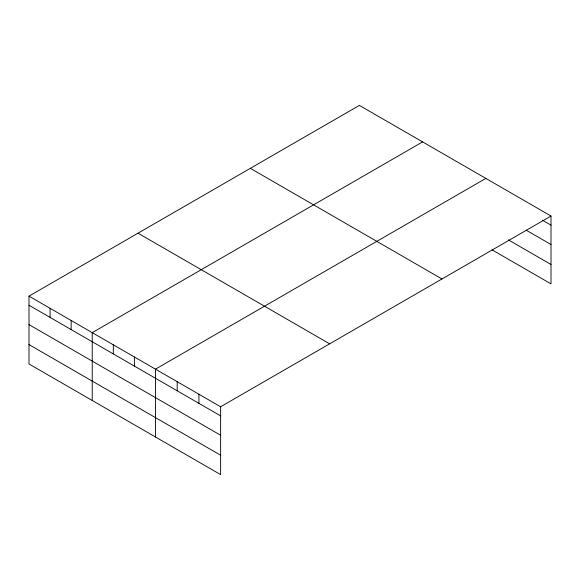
<?xml version="1.0" encoding="UTF-8"?>
<svg xmlns="http://www.w3.org/2000/svg" width="580" height="580" viewBox="0 0 580 580"><rect width="100%" height="100%" fill="white"/><g stroke="black" fill="none" stroke-linecap="round" stroke-linejoin="round"><path stroke-width="0.87" d="M492.05 249.835L551 283.867L551 216.028L359.375 105.393L29 296.133L29 363.972L220.625 474.607L220.625 406.768L551 216.028M422.61 141.904L92.234 332.644L92.234 400.483M485.844 178.415L155.476 369.156L155.476 436.994M542.467 220.204L551 225.134M526.183 230.188L551 244.513M508.341 239.852L551 264.487M250.35 168.338L441.974 278.973M138.025 233.189L329.65 343.824M29 296.133L220.625 406.768M29 305.239L220.625 415.875M29 324.619L220.625 435.254M29 344.592L220.625 455.227M198.911 394.226L198.911 403.332M177.19 381.691L177.19 390.797M134.393 356.983L134.393 366.089M113.318 344.81L113.318 353.916M71.159 320.472L71.159 329.578M50.076 308.306L50.076 317.412"/></g></svg>
